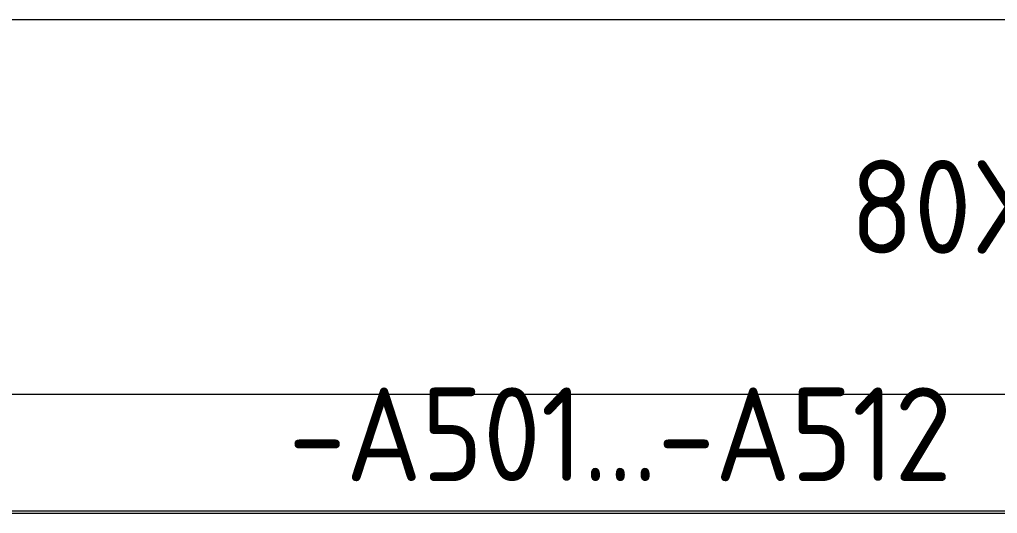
# Model space of a CAD drawing. Header units: millimetres. Extents: x 4134 to 7422, y 1400 to 3585.
# Drawn here: x 5220.5 to 5429.3, y 3095.3 to 3200.8 of the extents above; entities that cross this region are included whole.
import ezdxf
from ezdxf.enums import TextEntityAlignment as Align

# ---------------------------------------------------------------- set-up
doc = ezdxf.new("R2010")
doc.units = ezdxf.units.MM
doc.layers.add('002-PI-Kabelska kanalica', color=150, linetype='Continuous')
doc.layers.add('004-PI-DIN Šina', color=3, linetype='Continuous')
doc.styles.add('PI0', font='isocpeur.ttf', dxfattribs={"width": 0.9})

# ---------------------------------------------------------------- blocks, each defined once
blk = doc.blocks.new('*U538')
at = {"layer": '002-PI-Kabelska kanalica', "color": 0, "linetype": 'ByBlock', "lineweight": 0}
for p, q in [((-20, -100), (-20, 592)), ((60, -100), (60, 592))]:
    blk.add_line(p, q, dxfattribs=at)

msp = doc.modelspace()

# ---------------------------------------------------------------- linework, layer by layer
at = {"layer": '004-PI-DIN Šina', "color": 0, "linetype": 'ByBlock', "lineweight": 0}
for p, q in [((5579.048, 3095.778), (5096.448, 3095.778)), ((5579.048, 3095.278), (5096.448, 3095.278))]:
    msp.add_line(p, q, dxfattribs=at)

# ---------------------------------------------------------------- block references
at = {"layer": '002-PI-Kabelska kanalica', "color": 0, "linetype": 'ByBlock', "lineweight": 0, "rotation": 270}
msp.add_blockref('*U538', (5185.948, 3180.778), dxfattribs=at)

# ---------------------------------------------------------------- texts
at = {"color": 0, "linetype": 'ByBlock', "lineweight": 0, "style": 'PI0', "width": 0.9}
msp.add_text('-A501...-A512', height=20, dxfattribs=at).set_placement((5348.801, 3112.174), align=Align.MIDDLE)
at = {"color": 0, "linetype": 'ByBlock', "lineweight": 0, "insert": (5431.948, 3160.778), "char_height": 20, "width": 16.78721, "attachment_point": 5, "style": 'PI0'}
msp.add_mtext('80X80', dxfattribs=at)

doc.saveas('drawing.dxf')
